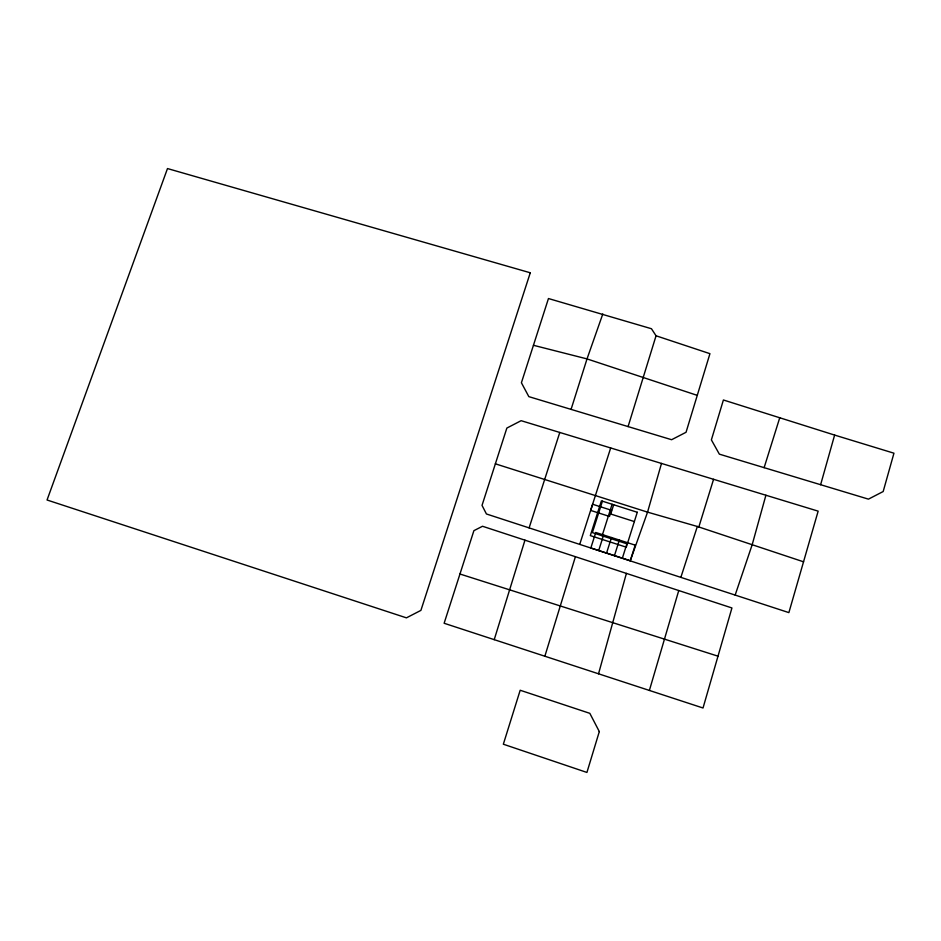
<?xml version="1.0" encoding="UTF-8"?>
<svg xmlns="http://www.w3.org/2000/svg" width="941" height="941" viewBox="0 0 941 941"><rect width="100%" height="100%" fill="white"/><g stroke="black" fill="none" stroke-linecap="round" stroke-linejoin="round"><path stroke-width="1.41" d="M598.535 673.791L626.4 573.398L482.521 526.266L473.899 530.665L444.128 623.26L703.021 707.997L731.933 607.957L626.4 573.398M765.903 495.237L752.177 544.721L735.156 595.077L486.426 513.974L482.027 505.388L506.858 428.061L521.126 420.686L818.152 511.151L788.876 612.615L735.156 595.077M820.623 484.709L834.62 435.083L723.406 399.984L711.384 439.882L719.359 454.15L868.437 499.142L883.176 491.531L893.95 453.197L834.62 435.083M661.499 463.419L647.549 512.139L630.235 560.871M649.384 690.447L678.755 590.536M494.225 639.657L524.96 540.181M544.851 656.242L575.41 556.696M628.082 426.591L656.053 335.784L651.454 328.727L548.462 298.532L521.408 382.752L528.83 396.632L671.615 439.718L686.048 432.272L709.937 353.675L656.053 335.784M698.834 526.972L713.572 479.298M764.127 467.665L779.736 417.78M571.069 409.382L587.019 358.909L602.805 313.965M606.569 553.073L611.485 537.534M614.461 555.625L619.366 540.063M622.366 558.178L627.271 542.604M602.111 535.77L612.097 504.27M598.699 550.52L603.616 535.006M613.673 504.764L610.733 514.021L634.352 521.561M602.416 501.188L592.371 532.606L627.318 543.945M529.113 527.889L559.777 432.46M579.715 544.392L610.685 447.963M680.849 577.386L697.34 526.478L803.59 561.824M533.453 345.288L587.019 358.909L697.269 395.373M697.34 526.478L647.549 512.139L495.354 463.819M459.949 574.01L717.983 656.171M599.311 731.58L586.925 772.443L503.341 744.213L520.185 690.247L589.831 713.337L599.311 731.58M637.28 512.269L626.294 547.18L590.325 535.605L601.393 500.859L637.28 512.269M635.175 545.145L630.282 560.73L590.83 547.98L595.759 532.477L635.175 545.145M611.462 510.269L609.497 516.433L590.677 510.434L592.654 504.27L611.462 510.269M530.277 272.784L420.909 610.38L406.43 617.849L47.05 500L167.486 168.557L530.277 272.784"/></g></svg>
